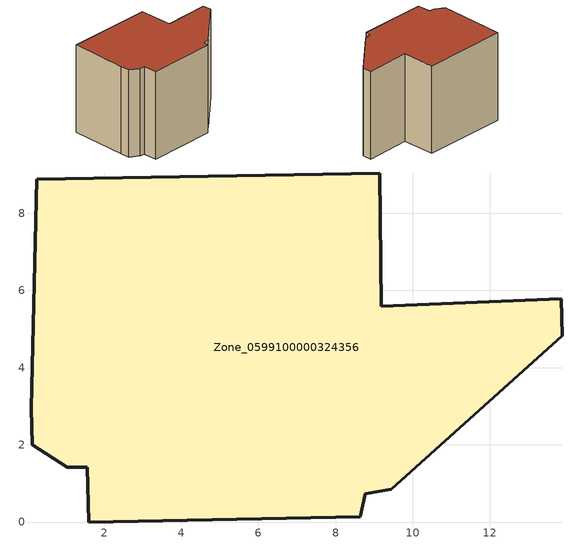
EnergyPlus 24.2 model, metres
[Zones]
Zone_0599100000324356
 floor ground (C_G): 9.19,5.59 13.85,5.78 13.87,4.82 9.45,0.85 8.77,0.73 8.63,0.14 1.6,0 1.57,1.42 1.05,1.41 0.14,2 0.12,2.95 0.25,8.88 9.15,9.04 z0
 wall outside (C_F): 13.85,5.78 9.19,5.59 9.15,9.04 0.25,8.88 0.12,2.95 0.14,2 1.05,1.41 1.57,1.42 1.6,0 8.63,0.14 8.77,0.73 9.45,0.85 13.87,4.82 13.85,5.78 z0:9.12
 roof outside (C_R): 1.05,1.41 1.57,1.42 1.6,0 8.63,0.14 8.77,0.73 9.45,0.85 13.87,4.82 13.85,5.78 9.19,5.59 9.15,9.04 0.25,8.88 0.12,2.95 0.14,2 z9.12
[BUILDING]
Pand.0599100000324356: North Axis=0; Terrain=City; Loads Convergence Tolerance Value=0.04; Temperature Convergence Tolerance Value=0.4; Solar Distribution=FullExterior; Maximum Number of Warmup Days=25; Minimum Number of Warmup Days=1
[Site:Location]
Rotterdam.The.Hague.AP_ZH_NLD Design_Conditions: Latitude=51.96; Longitude=4.45; Time Zone=1; Elevation=-4.5
[SITE:GROUNDTEMPERATURE:BUILDINGSURFACE]
18, 18, 18, 18, 18, 18, 18, 18, 18, 18, 18, 18
[MATERIAL] Thermal Absorptance=0.9; Solar Absorptance=0.7; Visible Absorptance=0.7
Name | Roughness | Thickness | Conductivity | Density | Specific Heat
G.TC.1946 | MediumSmooth | 0.15 | 1 | 540 | 1210
F.TC.1946 | Rough | 0.3 | 0.857143 | 1920 | 840
R.TC.1946 | MediumRough | 0.2 | 0.909091 | 1500 | 1000
[CONSTRUCTION]
C_G: G.TC.1946
C_F: F.TC.1946
C_R: R.TC.1946
[ZONE]
Zone_0599100000324356: Type=1; Multiplier=1; Ceiling Height=Autocalculate; Volume=Autocalculate; Floor Area=autocalculate; Part of Total Floor Area=Yes
[ZONEINFILTRATION:DESIGNFLOWRATE]
Infil_Zone_0599100000324356: Zone or ZoneList or Space or SpaceList=Zone_0599100000324356; Schedule=AlwaysOn; Design Flow Rate Calculation Method=Flow/Area; Flow Rate per Floor Area=0.003; Constant Term Coefficient=1; Temperature Term Coefficient=0; Velocity Term Coefficient=0; Velocity Squared Term Coefficient=0
[HVACTEMPLATE:ZONE:IDEALLOADSAIRSYSTEM]
Zone_0599100000324356: Maximum Heating Supply Air Temperature=50; Minimum Cooling Supply Air Temperature=13; Maximum Heating Supply Air Humidity Ratio=0.0156; Minimum Cooling Supply Air Humidity Ratio=0.0077; Heating Limit=NoLimit; Cooling Limit=NoLimit; Dehumidification Control Type=ConstantSensibleHeatRatio; Cooling Sensible Heat Ratio=0.7; Dehumidification Setpoint=60; Humidification Control Type=None; Humidification Setpoint=30; Outdoor Air Method=None; Outdoor Air Flow Rate per Person=0.00944; Outdoor Air Flow Rate per Zone Floor Area=0; Outdoor Air Flow Rate per Zone=0; Demand Controlled Ventilation Type=None; Outdoor Air Economizer Type=NoEconomizer; Heat Recovery Type=None; Sensible Heat Recovery Effectiveness=0.7; Latent Heat Recovery Effectiveness=0.65
[ZONECONTROL:THERMOSTAT]
ThermostatControl_Zone_0599100000324356: Zone or ZoneList=Zone_0599100000324356; Control Type Schedule=DualSetpointControlType; Control 1=Thermostat_Zone_0599100000324356; Temperature Difference Between Cutout And Setpoint=0
[THERMOSTATSETPOINT:DUALSETPOINT]
Thermostat_Zone_0599100000324356: Heating Setpoint Temperature Schedule=HeatingSetpoint_Zone_0599100000324356; Cooling Setpoint Temperature Schedule=CoolingSetpoint_Zone_0599100000324356
[SCHEDULE:COMPACT]
HeatingSetpoint_Zone_0599100000324356: Through: 12/31, For: AllDays, Until: 24:00, 21
CoolingSetpoint_Zone_0599100000324356: Through: 12/31, For: AllDays, Until: 24:00, 24
DualSetpointControlType: Through: 12/31, For: AllDays, Until: 24:00, 4
AlwaysOn: Through: 12/31, For: AllDays, Until: 24:00, 1
